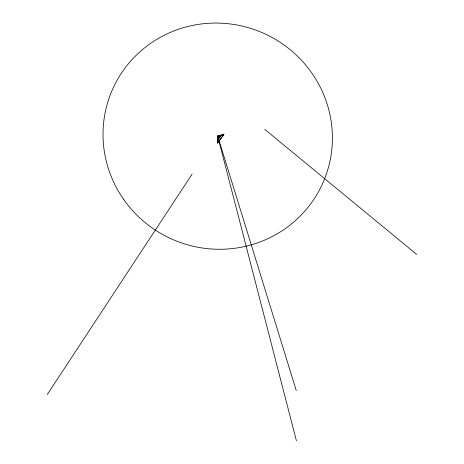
<?xml version="1.0" encoding="UTF-8"?>
<svg xmlns="http://www.w3.org/2000/svg" width="464" height="464" viewBox="0 0 464 464"><rect width="100%" height="100%" fill="white"/><g stroke="black" fill="none" stroke-linecap="round" stroke-linejoin="round"><path stroke-width="0.7" d="M219.02 135.627L217.703 136.172L217.662 142.796L224.031 134.044L217.703 136.172L217.396 143.376L223.77 134.618L217.703 136.172L217.755 137.512M218.979 135.801L217.703 136.172L217.941 139.542L218.237 138.898M217.941 139.542L220.893 135.25M47.293 394.475L192.119 174.122M217.97 137.535L217.703 136.172L220.742 135.575L218.092 139.217L217.703 136.172L220.597 135.894M296.426 440.8L217.703 136.172L220.847 138.417M264.793 129.415L416.707 254.4M217.703 136.172L296.264 390.537M123.917 199.775A115.113 112.682 24.6 0 0 321.772 185.368A115.113 112.682 24.6 0 0 207.42 23.368A115.113 112.682 24.6 0 0 123.917 199.775"/></g></svg>
